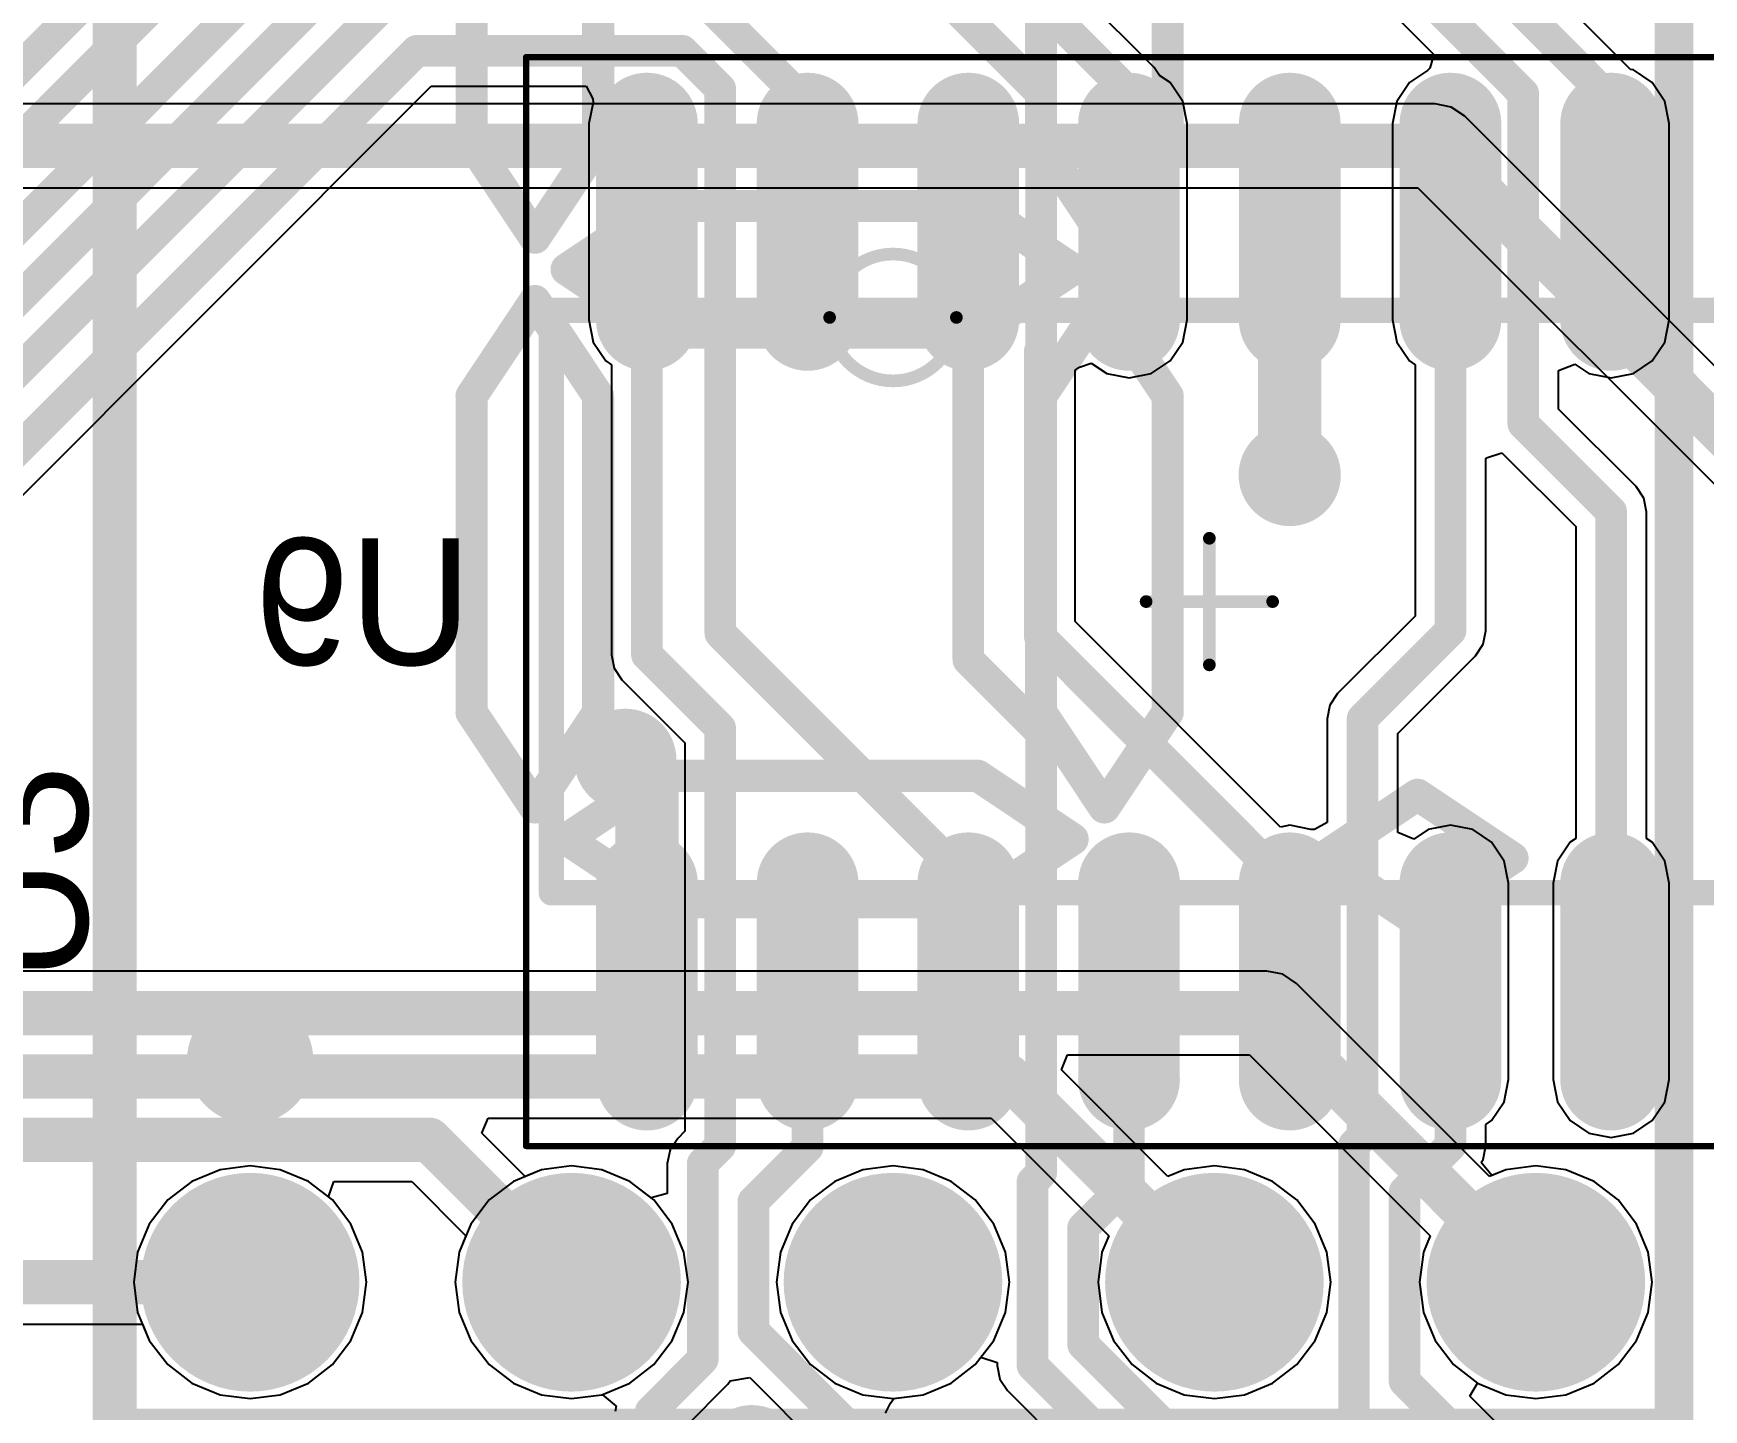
# Model space of a CAD drawing. Header units: millimetres. Extents: x 118 to 288, y 159 to 220.
# Drawn here: x 196.32 to 209.52, y 188.14 to 199.01 of the extents above; entities that cross this region are included whole.
import ezdxf

# ---------------------------------------------------------------- set-up
doc = ezdxf.new("R2010")
doc.units = ezdxf.units.MM
for name, color, linetype in [('BottomLayer', 5, 'Continuous'), ('BottomOverlay', 54, 'Continuous'), ('BottomPaste', 16, 'Continuous'), ('BottomSolder', 6, 'Continuous'), ('InternalPlane1', 76, 'Continuous'), ('InternalPlane2', 16, 'Continuous'), ('Mechanical1', 6, 'Continuous'), ('Mechanical15', 56, 'Continuous'), ('MultiLayer', 9, 'Continuous'), ('PadHoleLayer', 156, 'Continuous'), ('TopLayer', 1, 'Continuous'), ('TopOverlay', 2, 'Continuous'), ('TopSolder', 216, 'Continuous'), ('ViaHoleLayer', 16, 'Continuous')]:
    doc.layers.add(name, color=color, linetype=linetype)

# ---------------------------------------------------------------- blocks, each defined once
blk = doc.blocks.new('SOIC16_B_7')
at = {"layer": 'BottomLayer', "const_width": 0.6}
for points in [[(-2.225, 4.445), (-3.775, 4.445)], [(3.775, 4.445), (2.225, 4.445)], [(-2.225, 3.175), (-3.775, 3.175)], [(3.775, 3.175), (2.225, 3.175)], [(-2.225, 1.905), (-3.775, 1.905)], [(3.775, 1.905), (2.225, 1.905)], [(-2.225, 0.635), (-3.775, 0.635)], [(3.775, 0.635), (2.225, 0.635)], [(-2.225, -0.635), (-3.775, -0.635)], [(3.775, -0.635), (2.225, -0.635)], [(-2.225, -1.905), (-3.775, -1.905)], [(3.775, -1.905), (2.225, -1.905)], [(-2.225, -3.175), (-3.775, -3.175)], [(3.775, -3.175), (2.225, -3.175)], [(-2.225, -4.445), (-3.775, -4.445)], [(3.775, -4.445), (2.225, -4.445)]]:
    blk.add_lwpolyline(points, dxfattribs=at)
at = {"layer": 'BottomLayer', "const_width": 0.3}
for points in [[(-3.925, 4.445, 1), (-3.625, 4.445, 1)], [(-2.375, 4.445, 1), (-2.075, 4.445, 1)], [(2.075, 4.445, 1), (2.375, 4.445, 1)], [(3.625, 4.445, 1), (3.925, 4.445, 1)], [(-3.925, 3.175, 1), (-3.625, 3.175, 1)], [(-2.375, 3.175, 1), (-2.075, 3.175, 1)], [(2.075, 3.175, 1), (2.375, 3.175, 1)], [(3.625, 3.175, 1), (3.925, 3.175, 1)], [(-3.925, 1.905, 1), (-3.625, 1.905, 1)], [(-2.375, 1.905, 1), (-2.075, 1.905, 1)], [(2.075, 1.905, 1), (2.375, 1.905, 1)], [(3.625, 1.905, 1), (3.925, 1.905, 1)], [(-3.925, 0.635, 1), (-3.625, 0.635, 1)], [(-2.375, 0.635, 1), (-2.075, 0.635, 1)], [(2.075, 0.635, 1), (2.375, 0.635, 1)], [(3.625, 0.635, 1), (3.925, 0.635, 1)], [(-3.925, -0.635, 1), (-3.625, -0.635, 1)], [(-2.375, -0.635, 1), (-2.075, -0.635, 1)], [(2.075, -0.635, 1), (2.375, -0.635, 1)], [(3.625, -0.635, 1), (3.925, -0.635, 1)], [(-3.925, -1.905, 1), (-3.625, -1.905, 1)], [(-2.375, -1.905, 1), (-2.075, -1.905, 1)], [(2.075, -1.905, 1), (2.375, -1.905, 1)], [(3.625, -1.905, 1), (3.925, -1.905, 1)], [(-3.925, -3.175, 1), (-3.625, -3.175, 1)], [(-2.375, -3.175, 1), (-2.075, -3.175, 1)], [(2.075, -3.175, 1), (2.375, -3.175, 1)], [(3.625, -3.175, 1), (3.925, -3.175, 1)], [(-3.925, -4.445, 1), (-3.625, -4.445, 1)], [(-2.375, -4.445, 1), (-2.075, -4.445, 1)], [(2.075, -4.445, 1), (2.375, -4.445, 1)], [(3.625, -4.445, 1), (3.925, -4.445, 1)]]:
    blk.add_lwpolyline(points, format="xyb", close=True, dxfattribs=at)
at = {"layer": 'BottomOverlay'}
for p, q in [((-2.3, -5.2), (-2.3, -4.475)), ((-2.3, -4.475), (-1.575, -5.2)), ((-1.575, -5.2), (-2.3, -5.2))]:
    blk.add_line(p, q, dxfattribs=at)
at = {"layer": 'BottomOverlay', "const_width": 0.2}
for points in [[(-2.3, 5.2), (2.3, 5.2)], [(-2.3, 5.2), (-2.3, -5.2)], [(2.3, 5.2), (2.3, -5.2)], [(-2.3, -5.2), (2.3, -5.2)]]:
    blk.add_lwpolyline(points, dxfattribs=at)
at = {"layer": 'BottomOverlay', "const_width": 0.1}
for points in [[(-2.35, 5.2, 1), (-2.25, 5.2, 1)], [(-2.35, 5.2, 1), (-2.25, 5.2, 1)], [(2.25, 5.2, 1), (2.35, 5.2, 1)], [(2.25, 5.2, 1), (2.35, 5.2, 1)], [(-2.35, -5.2, 1), (-2.25, -5.2, 1)], [(-2.35, -5.2, 1), (-2.25, -5.2, 1)], [(2.25, -5.2, 1), (2.35, -5.2, 1)], [(2.25, -5.2, 1), (2.35, -5.2, 1)]]:
    blk.add_lwpolyline(points, format="xyb", close=True, dxfattribs=at)
at = {"layer": 'BottomPaste', "const_width": 0.6}
for points in [[(-2.225, 4.445), (-3.775, 4.445)], [(3.775, 4.445), (2.225, 4.445)], [(-2.225, 3.175), (-3.775, 3.175)], [(3.775, 3.175), (2.225, 3.175)], [(-2.225, 1.905), (-3.775, 1.905)], [(3.775, 1.905), (2.225, 1.905)], [(-2.225, 0.635), (-3.775, 0.635)], [(3.775, 0.635), (2.225, 0.635)], [(-2.225, -0.635), (-3.775, -0.635)], [(3.775, -0.635), (2.225, -0.635)], [(-2.225, -1.905), (-3.775, -1.905)], [(3.775, -1.905), (2.225, -1.905)], [(-2.225, -3.175), (-3.775, -3.175)], [(3.775, -3.175), (2.225, -3.175)], [(-2.225, -4.445), (-3.775, -4.445)], [(3.775, -4.445), (2.225, -4.445)]]:
    blk.add_lwpolyline(points, dxfattribs=at)
at = {"layer": 'BottomPaste', "const_width": 0.3}
for points in [[(-3.925, 4.445, 1), (-3.625, 4.445, 1)], [(-2.375, 4.445, 1), (-2.075, 4.445, 1)], [(2.075, 4.445, 1), (2.375, 4.445, 1)], [(3.625, 4.445, 1), (3.925, 4.445, 1)], [(-3.925, 3.175, 1), (-3.625, 3.175, 1)], [(-2.375, 3.175, 1), (-2.075, 3.175, 1)], [(2.075, 3.175, 1), (2.375, 3.175, 1)], [(3.625, 3.175, 1), (3.925, 3.175, 1)], [(-3.925, 1.905, 1), (-3.625, 1.905, 1)], [(-2.375, 1.905, 1), (-2.075, 1.905, 1)], [(2.075, 1.905, 1), (2.375, 1.905, 1)], [(3.625, 1.905, 1), (3.925, 1.905, 1)], [(-3.925, 0.635, 1), (-3.625, 0.635, 1)], [(-2.375, 0.635, 1), (-2.075, 0.635, 1)], [(2.075, 0.635, 1), (2.375, 0.635, 1)], [(3.625, 0.635, 1), (3.925, 0.635, 1)], [(-3.925, -0.635, 1), (-3.625, -0.635, 1)], [(-2.375, -0.635, 1), (-2.075, -0.635, 1)], [(2.075, -0.635, 1), (2.375, -0.635, 1)], [(3.625, -0.635, 1), (3.925, -0.635, 1)], [(-3.925, -1.905, 1), (-3.625, -1.905, 1)], [(-2.375, -1.905, 1), (-2.075, -1.905, 1)], [(2.075, -1.905, 1), (2.375, -1.905, 1)], [(3.625, -1.905, 1), (3.925, -1.905, 1)], [(-3.925, -3.175, 1), (-3.625, -3.175, 1)], [(-2.375, -3.175, 1), (-2.075, -3.175, 1)], [(2.075, -3.175, 1), (2.375, -3.175, 1)], [(3.625, -3.175, 1), (3.925, -3.175, 1)], [(-3.925, -4.445, 1), (-3.625, -4.445, 1)], [(-2.375, -4.445, 1), (-2.075, -4.445, 1)], [(2.075, -4.445, 1), (2.375, -4.445, 1)], [(3.625, -4.445, 1), (3.925, -4.445, 1)]]:
    blk.add_lwpolyline(points, format="xyb", close=True, dxfattribs=at)
at = {"layer": 'BottomSolder', "const_width": 0.803}
for points in [[(-2.225, 4.445), (-3.775, 4.445)], [(3.775, 4.445), (2.225, 4.445)], [(-2.225, 3.175), (-3.775, 3.175)], [(3.775, 3.175), (2.225, 3.175)], [(-2.225, 1.905), (-3.775, 1.905)], [(3.775, 1.905), (2.225, 1.905)], [(-2.225, 0.635), (-3.775, 0.635)], [(3.775, 0.635), (2.225, 0.635)], [(-2.225, -0.635), (-3.775, -0.635)], [(3.775, -0.635), (2.225, -0.635)], [(-2.225, -1.905), (-3.775, -1.905)], [(3.775, -1.905), (2.225, -1.905)], [(-2.225, -3.175), (-3.775, -3.175)], [(3.775, -3.175), (2.225, -3.175)], [(-2.225, -4.445), (-3.775, -4.445)], [(3.775, -4.445), (2.225, -4.445)]]:
    blk.add_lwpolyline(points, dxfattribs=at)
at = {"layer": 'BottomSolder', "const_width": 0.402}
for points in [[(-3.976, 4.445, 1), (-3.574, 4.445, 1)], [(-2.426, 4.445, 1), (-2.024, 4.445, 1)], [(2.024, 4.445, 1), (2.426, 4.445, 1)], [(3.574, 4.445, 1), (3.976, 4.445, 1)], [(-3.976, 3.175, 1), (-3.574, 3.175, 1)], [(-2.426, 3.175, 1), (-2.024, 3.175, 1)], [(2.024, 3.175, 1), (2.426, 3.175, 1)], [(3.574, 3.175, 1), (3.976, 3.175, 1)], [(-3.976, 1.905, 1), (-3.574, 1.905, 1)], [(-2.426, 1.905, 1), (-2.024, 1.905, 1)], [(2.024, 1.905, 1), (2.426, 1.905, 1)], [(3.574, 1.905, 1), (3.976, 1.905, 1)], [(-3.976, 0.635, 1), (-3.574, 0.635, 1)], [(-2.426, 0.635, 1), (-2.024, 0.635, 1)], [(2.024, 0.635, 1), (2.426, 0.635, 1)], [(3.574, 0.635, 1), (3.976, 0.635, 1)], [(-3.976, -0.635, 1), (-3.574, -0.635, 1)], [(-2.426, -0.635, 1), (-2.024, -0.635, 1)], [(2.024, -0.635, 1), (2.426, -0.635, 1)], [(3.574, -0.635, 1), (3.976, -0.635, 1)], [(-3.976, -1.905, 1), (-3.574, -1.905, 1)], [(-2.426, -1.905, 1), (-2.024, -1.905, 1)], [(2.024, -1.905, 1), (2.426, -1.905, 1)], [(3.574, -1.905, 1), (3.976, -1.905, 1)], [(-3.976, -3.175, 1), (-3.574, -3.175, 1)], [(-2.426, -3.175, 1), (-2.024, -3.175, 1)], [(2.024, -3.175, 1), (2.426, -3.175, 1)], [(3.574, -3.175, 1), (3.976, -3.175, 1)], [(-3.976, -4.445, 1), (-3.574, -4.445, 1)], [(-2.426, -4.445, 1), (-2.024, -4.445, 1)], [(2.024, -4.445, 1), (2.426, -4.445, 1)], [(3.574, -4.445, 1), (3.976, -4.445, 1)]]:
    blk.add_lwpolyline(points, format="xyb", close=True, dxfattribs=at)
at = {"layer": 'Mechanical15'}
for points, const_width in [([(-4.3, 5.4), (4.3, 5.4)], 0.05), ([(-4.3, 5.4), (-4.3, -5.4)], 0.05), ([(4.3, 5.4), (4.3, -5.4)], 0.05), ([(0, 0.5), (0, -0.5)], 0.1), ([(-0.5, 0), (0.5, 0)], 0.1), ([(-4.3, -5.4), (4.3, -5.4)], 0.05)]:
    blk.add_lwpolyline(points, dxfattribs=dict(at, const_width=const_width))
for points, const_width in [([(-4.312, 5.4, 1), (-4.287, 5.4, 1)], 0.025), ([(-4.312, 5.4, 1), (-4.287, 5.4, 1)], 0.025), ([(4.287, 5.4, 1), (4.312, 5.4, 1)], 0.025), ([(4.287, 5.4, 1), (4.312, 5.4, 1)], 0.025), ([(-0.025, 0.5, 1), (0.025, 0.5, 1)], 0.05), ([(-0.525, 0, 1), (-0.475, 0, 1)], 0.05), ([(0.475, 0, 1), (0.525, 0, 1)], 0.05), ([(-0.025, -0.5, 1), (0.025, -0.5, 1)], 0.05), ([(-4.312, -5.4, 1), (-4.287, -5.4, 1)], 0.025), ([(-4.312, -5.4, 1), (-4.287, -5.4, 1)], 0.025), ([(4.287, -5.4, 1), (4.312, -5.4, 1)], 0.025), ([(4.287, -5.4, 1), (4.312, -5.4, 1)], 0.025)]:
    blk.add_lwpolyline(points, format="xyb", close=True, dxfattribs=dict(at, const_width=const_width))
blk = doc.blocks.new('TDSR1350_97')
at = {"layer": 'BottomLayer', "const_width": 0.762}
for points in [[(-5.461, -7.62, 1), (-4.699, -7.62, 1)], [(-2.921, -7.62, 1), (-2.159, -7.62, 1)], [(-0.381, -7.62, 1), (0.381, -7.62, 1)], [(2.159, -7.62, 1), (2.921, -7.62, 1)], [(4.699, -7.62, 1), (5.461, -7.62, 1)]]:
    blk.add_lwpolyline(points, format="xyb", close=True, dxfattribs=at)
at = {"layer": 'BottomSolder', "const_width": 0.864}
for points in [[(-5.512, -7.62, 1), (-4.648, -7.62, 1)], [(-2.972, -7.62, 1), (-2.108, -7.62, 1)], [(-0.432, -7.62, 1), (0.432, -7.62, 1)], [(2.108, -7.62, 1), (2.972, -7.62, 1)], [(4.648, -7.62, 1), (5.512, -7.62, 1)]]:
    blk.add_lwpolyline(points, format="xyb", close=True, dxfattribs=at)
at = {"layer": 'InternalPlane1', "const_width": 0.635}
for points in [[(-5.397, -7.62, 1), (-4.762, -7.62, 1)], [(-2.857, -7.62, 1), (-2.223, -7.62, 1)], [(-0.318, -7.62, 1), (0.318, -7.62, 1)], [(2.223, -7.62, 1), (2.857, -7.62, 1)], [(4.762, -7.62, 1), (5.397, -7.62, 1)]]:
    blk.add_lwpolyline(points, format="xyb", close=True, dxfattribs=at)
at = {"layer": 'InternalPlane2', "const_width": 0.635}
for points in [[(-5.397, -7.62, 1), (-4.762, -7.62, 1)], [(-2.857, -7.62, 1), (-2.223, -7.62, 1)], [(2.223, -7.62, 1), (2.857, -7.62, 1)], [(4.762, -7.62, 1), (5.397, -7.62, 1)]]:
    blk.add_lwpolyline(points, format="xyb", close=True, dxfattribs=at)
at = {"layer": 'MultiLayer', "const_width": 0.762}
for points in [[(-5.461, -7.62, 1), (-4.699, -7.62, 1)], [(-2.921, -7.62, 1), (-2.159, -7.62, 1)], [(-0.381, -7.62, 1), (0.381, -7.62, 1)], [(2.159, -7.62, 1), (2.921, -7.62, 1)], [(4.699, -7.62, 1), (5.461, -7.62, 1)]]:
    blk.add_lwpolyline(points, format="xyb", close=True, dxfattribs=at)
at = {"layer": 'PadHoleLayer', "const_width": 0.381}
for points in [[(-5.27, -7.62, 1), (-4.889, -7.62, 1)], [(-2.731, -7.62, 1), (-2.349, -7.62, 1)], [(-0.191, -7.62, 1), (0.191, -7.62, 1)], [(2.349, -7.62, 1), (2.731, -7.62, 1)], [(4.889, -7.62, 1), (5.27, -7.62, 1)]]:
    blk.add_lwpolyline(points, format="xyb", close=True, dxfattribs=at)
at = {"layer": 'TopLayer', "const_width": 0.762}
for points in [[(-5.461, -7.62, 1), (-4.699, -7.62, 1)], [(-2.921, -7.62, 1), (-2.159, -7.62, 1)], [(-0.381, -7.62, 1), (0.381, -7.62, 1)], [(2.159, -7.62, 1), (2.921, -7.62, 1)], [(4.699, -7.62, 1), (5.461, -7.62, 1)]]:
    blk.add_lwpolyline(points, format="xyb", close=True, dxfattribs=at)
at = {"layer": 'TopOverlay', "const_width": 0.254}
for points in [[(-6.105, -8.745), (-6.105, 8.755)], [(6.145, -8.745), (6.145, 8.755)], [(-3.33, 1.38), (-3.33, 3.88)], [(-2.33, 1.38), (-2.33, 3.88)], [(1.17, 1.38), (1.17, 3.88)], [(2.17, 1.38), (2.17, 3.88)], [(-3.33, 1.38), (-2.83, 0.63)], [(-2.83, 0.63), (-2.33, 1.38)], [(1.17, 1.38), (1.67, 0.63)], [(1.67, 0.63), (2.17, 1.38)], [(-2.58, 0.38), (-1.83, 0.88)], [(-1.83, 0.88), (0.67, 0.88)], [(0.67, 0.88), (1.42, 0.38)], [(-2.58, 0.38), (-1.83, -0.12)], [(0.67, -0.12), (1.42, 0.38)], [(-3.33, -0.62), (-2.83, 0.13)], [(-2.83, 0.13), (-2.33, -0.62)], [(1.17, -0.62), (1.67, 0.13)], [(1.67, 0.13), (2.17, -0.62)], [(-1.83, -0.12), (0.67, -0.12)], [(-3.33, -3.12), (-3.33, -0.62)], [(-2.33, -3.12), (-2.33, -0.62)], [(1.17, -3.12), (1.17, -0.62)], [(2.17, -3.12), (2.17, -0.62)], [(-3.33, -3.12), (-2.83, -3.87)], [(-2.83, -3.87), (-2.33, -3.12)], [(1.17, -3.12), (1.67, -3.87)], [(1.67, -3.87), (2.17, -3.12)], [(-2.58, -4.12), (-1.83, -3.62)], [(-1.83, -3.62), (0.67, -3.62)], [(0.67, -3.62), (1.42, -4.12)], [(3.395, -4.27), (4.145, -3.77)], [(4.145, -3.77), (4.895, -4.27)], [(-2.58, -4.12), (-1.83, -4.62)], [(0.67, -4.62), (1.42, -4.12)], [(3.395, -4.27), (4.145, -4.77)], [(4.145, -4.77), (4.895, -4.27)], [(-1.83, -4.62), (0.67, -4.62)], [(-6.105, -8.745), (6.145, -8.745)]]:
    blk.add_lwpolyline(points, dxfattribs=at)
at = {"layer": 'TopOverlay'}
for points, const_width in [([(-3.394, 1.38, 1), (-3.267, 1.38, 1)], 0.127), ([(-3.394, 1.38, 1), (-3.267, 1.38, 1)], 0.127), ([(-2.394, 1.38, 1), (-2.267, 1.38, 1)], 0.127), ([(-2.394, 1.38, 1), (-2.267, 1.38, 1)], 0.127), ([(1.107, 1.38, 1), (1.234, 1.38, 1)], 0.127), ([(1.107, 1.38, 1), (1.234, 1.38, 1)], 0.127), ([(2.107, 1.38, 1), (2.234, 1.38, 1)], 0.127), ([(2.107, 1.38, 1), (2.234, 1.38, 1)], 0.127), ([(-1.894, 0.88, 1), (-1.767, 0.88, 1)], 0.127), ([(-1.894, 0.88, 1), (-1.767, 0.88, 1)], 0.127), ([(0.607, 0.88, 1), (0.734, 0.88, 1)], 0.127), ([(0.607, 0.88, 1), (0.734, 0.88, 1)], 0.127), ([(-2.893, 0.63, 1), (-2.766, 0.63, 1)], 0.127), ([(-2.893, 0.63, 1), (-2.766, 0.63, 1)], 0.127), ([(1.607, 0.63, 1), (1.734, 0.63, 1)], 0.127), ([(1.607, 0.63, 1), (1.734, 0.63, 1)], 0.127), ([(-2.643, 0.38, 1), (-2.516, 0.38, 1)], 0.127), ([(-2.643, 0.38, 1), (-2.516, 0.38, 1)], 0.127), ([(1.356, 0.38, 1), (1.483, 0.38, 1)], 0.127), ([(1.356, 0.38, 1), (1.483, 0.38, 1)], 0.127), ([(-2.893, 0.13, 1), (-2.766, 0.13, 1)], 0.127), ([(-2.893, 0.13, 1), (-2.766, 0.13, 1)], 0.127), ([(1.607, 0.13, 1), (1.734, 0.13, 1)], 0.127), ([(1.607, 0.13, 1), (1.734, 0.13, 1)], 0.127), ([(-1.894, -0.12, 1), (-1.767, -0.12, 1)], 0.127), ([(-1.894, -0.12, 1), (-1.767, -0.12, 1)], 0.127), ([(0.607, -0.12, 1), (0.734, -0.12, 1)], 0.127), ([(0.607, -0.12, 1), (0.734, -0.12, 1)], 0.127), ([(-3.394, -0.62, 1), (-3.267, -0.62, 1)], 0.127), ([(-3.394, -0.62, 1), (-3.267, -0.62, 1)], 0.127), ([(-2.394, -0.62, 1), (-2.267, -0.62, 1)], 0.127), ([(-2.394, -0.62, 1), (-2.267, -0.62, 1)], 0.127), ([(1.107, -0.62, 1), (1.234, -0.62, 1)], 0.127), ([(1.107, -0.62, 1), (1.234, -0.62, 1)], 0.127), ([(2.107, -0.62, 1), (2.234, -0.62, 1)], 0.127), ([(2.107, -0.62, 1), (2.234, -0.62, 1)], 0.127), ([(-3.394, -3.12, 1), (-3.267, -3.12, 1)], 0.127), ([(-3.394, -3.12, 1), (-3.267, -3.12, 1)], 0.127), ([(-2.394, -3.12, 1), (-2.267, -3.12, 1)], 0.127), ([(-2.394, -3.12, 1), (-2.267, -3.12, 1)], 0.127), ([(1.107, -3.12, 1), (1.234, -3.12, 1)], 0.127), ([(1.107, -3.12, 1), (1.234, -3.12, 1)], 0.127), ([(2.107, -3.12, 1), (2.234, -3.12, 1)], 0.127), ([(2.107, -3.12, 1), (2.234, -3.12, 1)], 0.127), ([(-1.894, -3.62, 1), (-1.767, -3.62, 1)], 0.127), ([(-1.894, -3.62, 1), (-1.767, -3.62, 1)], 0.127), ([(0.607, -3.62, 1), (0.734, -3.62, 1)], 0.127), ([(0.607, -3.62, 1), (0.734, -3.62, 1)], 0.127), ([(4.082, -3.77, 1), (4.209, -3.77, 1)], 0.127), ([(4.082, -3.77, 1), (4.209, -3.77, 1)], 0.127), ([(-2.893, -3.87, 1), (-2.766, -3.87, 1)], 0.127), ([(-2.893, -3.87, 1), (-2.766, -3.87, 1)], 0.127), ([(1.607, -3.87, 1), (1.734, -3.87, 1)], 0.127), ([(1.607, -3.87, 1), (1.734, -3.87, 1)], 0.127), ([(-2.643, -4.12, 1), (-2.516, -4.12, 1)], 0.127), ([(-2.643, -4.12, 1), (-2.516, -4.12, 1)], 0.127), ([(1.356, -4.12, 1), (1.483, -4.12, 1)], 0.127), ([(1.356, -4.12, 1), (1.483, -4.12, 1)], 0.127), ([(3.332, -4.27, 1), (3.459, -4.27, 1)], 0.127), ([(3.332, -4.27, 1), (3.459, -4.27, 1)], 0.127), ([(4.832, -4.27, 1), (4.959, -4.27, 1)], 0.127), ([(4.832, -4.27, 1), (4.959, -4.27, 1)], 0.127), ([(-1.894, -4.62, 1), (-1.767, -4.62, 1)], 0.127), ([(-1.894, -4.62, 1), (-1.767, -4.62, 1)], 0.127), ([(0.607, -4.62, 1), (0.734, -4.62, 1)], 0.127), ([(0.607, -4.62, 1), (0.734, -4.62, 1)], 0.127), ([(4.082, -4.77, 1), (4.209, -4.77, 1)], 0.127), ([(4.082, -4.77, 1), (4.209, -4.77, 1)], 0.127), ([(-4.83, -5.87, 1), (-5.33, -5.87, 1)], 0.5), ([(-5.455, -5.87, 1), (-5.205, -5.87, 1)], 0.25), ([(-4.955, -5.87, 1), (-4.705, -5.87, 1)], 0.25), ([(-6.168, -8.745, 1), (-6.041, -8.745, 1)], 0.127), ([(-6.168, -8.745, 1), (-6.041, -8.745, 1)], 0.127), ([(6.082, -8.745, 1), (6.209, -8.745, 1)], 0.127), ([(6.082, -8.745, 1), (6.209, -8.745, 1)], 0.127)]:
    blk.add_lwpolyline(points, format="xyb", close=True, dxfattribs=dict(at, const_width=const_width))
at = {"layer": 'TopSolder', "const_width": 0.864}
for points in [[(-5.512, -7.62, 1), (-4.648, -7.62, 1)], [(-2.972, -7.62, 1), (-2.108, -7.62, 1)], [(-0.432, -7.62, 1), (0.432, -7.62, 1)], [(2.108, -7.62, 1), (2.972, -7.62, 1)], [(4.648, -7.62, 1), (5.512, -7.62, 1)]]:
    blk.add_lwpolyline(points, format="xyb", close=True, dxfattribs=at)

msp = doc.modelspace()

# ---------------------------------------------------------------- linework, layer by layer
at = {"layer": 'BottomLayer'}
for p, q in [((208.943, 198.728), (206.448, 201.223)), ((205.992, 200.245), (207.39, 198.847)), ((205.178, 198.743), (203.794, 200.127)), ((207.39, 198.847), (207.357, 198.739)), ((205.22, 198.681), (205.178, 198.743)), ((205.304, 198.624), (205.22, 198.681)), ((207.338, 198.719), (207.196, 198.624)), ((207.357, 198.739), (207.338, 198.719)), ((208.966, 198.724), (208.943, 198.728)), ((209.114, 198.624), (208.966, 198.724)), ((188.948, 188.077), (199.466, 198.595)), ((199.466, 198.595), (200.691, 198.595)), ((200.691, 198.595), (200.744, 198.495)), ((205.404, 198.476), (205.304, 198.624)), ((207.196, 198.624), (207.096, 198.476)), ((209.214, 198.476), (209.114, 198.624)), ((200.745, 198.468), (200.711, 198.3)), ((200.744, 198.495), (200.745, 198.468)), ((205.439, 198.3), (205.404, 198.476)), ((207.096, 198.476), (207.061, 198.3)), ((209.249, 198.3), (209.214, 198.476)), ((200.711, 198.3), (200.711, 196.75)), ((205.439, 196.75), (205.439, 198.3)), ((207.061, 198.3), (207.061, 196.75)), ((209.249, 196.75), (209.249, 198.3)), ((200.711, 196.75), (200.746, 196.574)), ((205.404, 196.574), (205.439, 196.75)), ((207.061, 196.75), (207.096, 196.574)), ((209.214, 196.574), (209.249, 196.75)), ((200.746, 196.574), (200.846, 196.426)), ((205.304, 196.426), (205.404, 196.574)), ((207.096, 196.574), (207.196, 196.426)), ((209.114, 196.426), (209.214, 196.574)), ((200.846, 196.426), (200.89, 196.396)), ((200.89, 196.396), (200.89, 194.105)), ((204.589, 196.377), (204.681, 196.408)), ((204.681, 196.408), (204.804, 196.326)), ((205.156, 196.326), (205.304, 196.426)), ((207.196, 196.426), (207.24, 196.396)), ((207.24, 196.396), (207.24, 194.411)), ((208.375, 196.349), (208.502, 196.401)), ((208.502, 196.401), (208.614, 196.326)), ((208.966, 196.326), (209.114, 196.426)), ((204.554, 196.352), (204.589, 196.377)), ((204.554, 194.367), (204.554, 196.352)), ((204.804, 196.326), (204.98, 196.291)), ((204.98, 196.291), (205.156, 196.326)), ((208.375, 196.046), (208.375, 196.349)), ((208.614, 196.326), (208.79, 196.291)), ((208.79, 196.291), (208.966, 196.326)), ((208.988, 195.433), (208.375, 196.046)), ((207.8, 195.655), (207.806, 195.66)), ((207.8, 194.295), (207.8, 195.655)), ((207.806, 195.66), (207.927, 195.701)), ((207.927, 195.701), (208.51, 195.119)), ((209.049, 195.342), (208.988, 195.433)), ((209.07, 195.235), (209.049, 195.342)), ((209.07, 192.654), (209.07, 195.235)), ((208.51, 195.119), (208.51, 192.654)), ((206.177, 192.744), (204.554, 194.367)), ((207.24, 194.411), (206.627, 193.798)), ((207.779, 194.188), (207.8, 194.295)), ((207.718, 194.097), (207.779, 194.188)), ((200.89, 194.105), (200.911, 193.998)), ((207.105, 193.484), (207.718, 194.097)), ((200.911, 193.998), (200.972, 193.907)), ((200.972, 193.907), (201.47, 193.409)), ((206.627, 193.798), (206.566, 193.707)), ((206.566, 193.707), (206.545, 193.6)), ((206.545, 193.6), (206.545, 192.779)), ((201.47, 193.409), (201.47, 190.341)), ((207.105, 192.701), (207.105, 193.484)), ((206.25, 192.759), (206.177, 192.744)), ((206.418, 192.725), (206.25, 192.759)), ((206.445, 192.726), (206.418, 192.725)), ((206.545, 192.779), (206.445, 192.726)), ((207.232, 192.649), (207.105, 192.701)), ((207.344, 192.724), (207.232, 192.649)), ((207.52, 192.759), (207.344, 192.724)), ((207.696, 192.724), (207.52, 192.759)), ((207.844, 192.624), (207.696, 192.724)), ((207.944, 192.476), (207.844, 192.624)), ((208.466, 192.624), (208.366, 192.476)), ((208.51, 192.654), (208.466, 192.624)), ((209.114, 192.624), (209.07, 192.654)), ((209.214, 192.476), (209.114, 192.624)), ((207.979, 192.3), (207.944, 192.476)), ((208.366, 192.476), (208.331, 192.3)), ((209.249, 192.3), (209.214, 192.476)), ((207.979, 190.75), (207.979, 192.3)), ((208.331, 192.3), (208.331, 190.75)), ((209.249, 190.75), (209.249, 192.3)), ((207.944, 190.574), (207.979, 190.75)), ((208.331, 190.75), (208.366, 190.574)), ((209.214, 190.574), (209.249, 190.75)), ((207.844, 190.426), (207.944, 190.574)), ((208.366, 190.574), (208.466, 190.426)), ((209.114, 190.426), (209.214, 190.574)), ((201.47, 190.341), (201.414, 190.285)), ((207.8, 190.396), (207.844, 190.426)), ((207.8, 190.226), (207.8, 190.396)), ((208.466, 190.426), (208.614, 190.326)), ((208.614, 190.326), (208.79, 190.291)), ((208.79, 190.291), (208.966, 190.326)), ((208.966, 190.326), (209.114, 190.426)), ((201.353, 190.194), (201.331, 190.087)), ((201.414, 190.285), (201.353, 190.194)), ((207.779, 190.118), (207.8, 190.226)), ((198.035, 190.069), (197.797, 190.038)), ((198.273, 190.038), (198.035, 190.069)), ((200.575, 190.069), (200.337, 190.038)), ((200.813, 190.038), (200.575, 190.069)), ((201.331, 190.087), (201.331, 189.851)), ((207.764, 190.095), (207.779, 190.118)), ((207.848, 189.993), (207.764, 190.095)), ((208.195, 190.069), (207.957, 190.038)), ((208.433, 190.038), (208.195, 190.069)), ((197.575, 189.946), (197.384, 189.8)), ((197.797, 190.038), (197.575, 189.946)), ((198.495, 189.946), (198.273, 190.038)), ((198.685, 189.8), (198.495, 189.946)), ((200.115, 189.946), (199.924, 189.8)), ((200.337, 190.038), (200.115, 189.946)), ((201.035, 189.946), (200.813, 190.038)), ((201.204, 189.816), (201.035, 189.946)), ((207.957, 190.038), (207.848, 189.993)), ((208.655, 189.946), (208.433, 190.038)), ((208.845, 189.8), (208.655, 189.946)), ((197.384, 189.8), (197.238, 189.609)), ((198.831, 189.609), (198.685, 189.8)), ((199.924, 189.8), (199.778, 189.609)), ((201.331, 189.851), (201.204, 189.816)), ((208.991, 189.609), (208.845, 189.8)), ((197.238, 189.609), (197.146, 189.387)), ((198.923, 189.387), (198.831, 189.609)), ((199.778, 189.609), (199.686, 189.387)), ((209.083, 189.387), (208.991, 189.609)), ((197.146, 189.387), (197.115, 189.149)), ((198.955, 189.149), (198.923, 189.387)), ((199.686, 189.387), (199.655, 189.149)), ((209.115, 189.149), (209.083, 189.387)), ((197.115, 189.149), (197.146, 188.911)), ((198.923, 188.911), (198.955, 189.149)), ((199.655, 189.149), (199.686, 188.911)), ((209.083, 188.911), (209.115, 189.149)), ((197.146, 188.911), (197.238, 188.689)), ((198.831, 188.689), (198.923, 188.911)), ((199.686, 188.911), (199.778, 188.689)), ((208.991, 188.689), (209.083, 188.911)), ((197.238, 188.689), (197.384, 188.499)), ((198.685, 188.499), (198.831, 188.689)), ((199.778, 188.689), (199.924, 188.499)), ((208.845, 188.499), (208.991, 188.689)), ((197.384, 188.499), (197.575, 188.353)), ((198.495, 188.353), (198.685, 188.499)), ((199.924, 188.499), (200.115, 188.353)), ((203.575, 188.353), (203.765, 188.499)), ((203.765, 188.499), (203.81, 188.558)), ((203.81, 188.558), (203.937, 188.515)), ((203.937, 188.515), (203.937, 188.491)), ((203.937, 188.491), (203.959, 188.384)), ((208.655, 188.353), (208.845, 188.499)), ((197.575, 188.353), (197.797, 188.261)), ((198.273, 188.261), (198.495, 188.353)), ((200.115, 188.353), (200.337, 188.261)), ((201.48, 188.013), (201.81, 188.343)), ((201.81, 188.343), (201.828, 188.37)), ((201.828, 188.37), (201.983, 188.396)), ((201.983, 188.396), (203.623, 186.755)), ((203.353, 188.261), (203.575, 188.353)), ((203.959, 188.384), (204.02, 188.293)), ((207.673, 188.248), (207.735, 188.353)), ((207.735, 188.353), (207.957, 188.261)), ((208.433, 188.261), (208.655, 188.353)), ((197.797, 188.261), (198.035, 188.23)), ((198.035, 188.23), (198.273, 188.261)), ((200.337, 188.261), (200.575, 188.23)), ((200.575, 188.23), (200.813, 188.261)), ((200.813, 188.261), (200.817, 188.263)), ((200.817, 188.263), (200.928, 188.171)), ((203.094, 188.193), (203.121, 188.23)), ((203.121, 188.23), (203.353, 188.261)), ((204.02, 188.293), (208.47, 183.843)), ((208.086, 187.835), (207.673, 188.248)), ((207.957, 188.261), (208.195, 188.23)), ((208.195, 188.23), (208.433, 188.261)), ((200.928, 188.171), (200.92, 188.129)), ((203.055, 188.116), (203.094, 188.193))]:
    msp.add_line(p, q, dxfattribs=at)
for points, const_width in [([(193, 195.525), (198.5, 201.025)], 0.25), ([(206.25, 201.025), (208.79, 198.485)], 0.25), ([(192.316, 194.275), (198.566, 200.525)], 0.25), ([(206.108, 200.525), (208.095, 198.538)], 0.25), ([(192.5, 193.775), (198.8, 200.075)], 0.25), ([(203.45, 200.075), (204.98, 198.545)], 0.25), ([(188.491, 189.2), (198.966, 199.675)], 0.25), ([(203.15, 199.675), (204.285, 198.54)], 0.25), ([(188.631, 188.775), (199.131, 199.275)], 0.25), ([(201.616, 199.275), (202.44, 198.451)], 0.25), ([(188.75, 188.275), (199.35, 198.875)], 0.25), ([(199.35, 198.875), (201.45, 198.875)], 0.25), ([(201.45, 198.875), (201.75, 198.575)], 0.25), ([(201.75, 194.275), (201.75, 198.575)], 0.25), ([(204.285, 196.512), (204.285, 198.54)], 0.25), ([(204.98, 197.525), (204.98, 198.545)], 0.25), ([(208.095, 195.93), (208.095, 198.538)], 0.25), ([(202.44, 197.525), (202.44, 198.451)], 0.25), ([(208.79, 197.525), (208.79, 198.485)], 0.25), ([(206.25, 195.525), (206.25, 197.525)], 0.5), ([(201.17, 194.105), (201.17, 197.525)], 0.25), ([(203.71, 194.065), (203.71, 197.525)], 0.25), ([(207.52, 194.295), (207.52, 197.525)], 0.25), ([(204.274, 196.501), (204.285, 196.512)], 0.25), ([(204.274, 194.251), (204.274, 196.501)], 0.25), ([(208.095, 195.93), (208.79, 195.235)], 0.25), ([(208.79, 191.525), (208.79, 195.235)], 0.25), ([(206.825, 193.6), (207.52, 194.295)], 0.25), ([(201.75, 194.275), (203.71, 192.315)], 0.25), ([(204.274, 194.251), (206.25, 192.275)], 0.25), ([(201.17, 194.105), (201.75, 193.525)], 0.25), ([(203.71, 194.065), (204.285, 193.49)], 0.25), ([(201.75, 190.225), (201.75, 193.525)], 0.25), ([(206.825, 190.3), (206.825, 193.6)], 0.25), ([(201, 193.275), (201.17, 193.105)], 0.5), ([(204.285, 190.01), (204.285, 193.49)], 0.25), ([(201.17, 191.525), (201.17, 193.105)], 0.5), ([(203.71, 191.525), (203.71, 192.315)], 0.25), ([(206.25, 191.525), (206.25, 192.275)], 0.25), ([(202.44, 190.215), (202.44, 191.525)], 0.25), ([(204.98, 189.941), (204.98, 191.525)], 0.25), ([(207.52, 190.226), (207.52, 191.525)], 0.25), ([(201.612, 190.087), (201.75, 190.225)], 0.25), ([(202.012, 189.787), (202.44, 190.215)], 0.25), ([(206.758, 190.233), (206.825, 190.3)], 0.25), ([(206.758, 188.017), (206.758, 190.233)], 0.25), ([(207.158, 189.864), (207.52, 190.226)], 0.25), ([(201.612, 188.541), (201.612, 190.087)], 0.25), ([(204.218, 189.943), (204.285, 190.01)], 0.25), ([(204.218, 188.491), (204.218, 189.943)], 0.25), ([(204.618, 189.579), (204.98, 189.941)], 0.25), ([(207.158, 188.367), (207.158, 189.864)], 0.25), ([(202.012, 188.763), (202.012, 189.787)], 0.25), ([(204.618, 188.657), (204.618, 189.579)], 0.25), ([(202.012, 188.763), (203.903, 186.872)], 0.25), ([(204.618, 188.657), (206.75, 186.525)], 0.25), ([(201.2, 188.129), (201.612, 188.541)], 0.25), ([(204.218, 188.491), (208.75, 183.959)], 0.25), ([(207.158, 188.367), (207.97, 187.554)], 0.25), ([(201.2, 186.775), (201.2, 188.129)], 0.25)]:
    msp.add_lwpolyline(points, dxfattribs=dict(at, const_width=const_width))
for points, const_width in [([(199.288, 198.875, 1), (199.413, 198.875, 1)], 0.125), ([(199.288, 198.875, 1), (199.413, 198.875, 1)], 0.125), ([(201.387, 198.875, 1), (201.512, 198.875, 1)], 0.125), ([(201.387, 198.875, 1), (201.512, 198.875, 1)], 0.125), ([(201.688, 198.575, 1), (201.812, 198.575, 1)], 0.125), ([(201.688, 198.575, 1), (201.812, 198.575, 1)], 0.125), ([(204.223, 198.54, 1), (204.348, 198.54, 1)], 0.125), ([(204.223, 198.54, 1), (204.348, 198.54, 1)], 0.125), ([(204.918, 198.545, 1), (205.043, 198.545, 1)], 0.125), ([(204.918, 198.545, 1), (205.043, 198.545, 1)], 0.125), ([(208.033, 198.538, 1), (208.158, 198.538, 1)], 0.125), ([(208.033, 198.538, 1), (208.158, 198.538, 1)], 0.125), ([(202.378, 198.451, 1), (202.503, 198.451, 1)], 0.125), ([(202.378, 198.451, 1), (202.503, 198.451, 1)], 0.125), ([(208.728, 198.485, 1), (208.853, 198.485, 1)], 0.125), ([(208.728, 198.485, 1), (208.853, 198.485, 1)], 0.125), ([(206.125, 197.525, 1), (206.375, 197.525, 1)], 0.25), ([(201.108, 197.525, 1), (201.233, 197.525, 1)], 0.125), ([(202.378, 197.525, 1), (202.503, 197.525, 1)], 0.125), ([(203.648, 197.525, 1), (203.773, 197.525, 1)], 0.125), ([(204.918, 197.525, 1), (205.043, 197.525, 1)], 0.125), ([(207.458, 197.525, 1), (207.583, 197.525, 1)], 0.125), ([(208.728, 197.525, 1), (208.853, 197.525, 1)], 0.125), ([(204.212, 196.501, 1), (204.337, 196.501, 1)], 0.125), ([(204.212, 196.501, 1), (204.337, 196.501, 1)], 0.125), ([(204.223, 196.512, 1), (204.348, 196.512, 1)], 0.125), ([(204.223, 196.512, 1), (204.348, 196.512, 1)], 0.125), ([(208.033, 195.93, 1), (208.158, 195.93, 1)], 0.125), ([(208.033, 195.93, 1), (208.158, 195.93, 1)], 0.125), ([(206.075, 195.525, 1), (206.425, 195.525, 1)], 0.35), ([(206.125, 195.525, 1), (206.375, 195.525, 1)], 0.25), ([(208.728, 195.235, 1), (208.853, 195.235, 1)], 0.125), ([(208.728, 195.235, 1), (208.853, 195.235, 1)], 0.125), ([(207.458, 194.295, 1), (207.583, 194.295, 1)], 0.125), ([(207.458, 194.295, 1), (207.583, 194.295, 1)], 0.125), ([(201.688, 194.275, 1), (201.812, 194.275, 1)], 0.125), ([(201.688, 194.275, 1), (201.812, 194.275, 1)], 0.125), ([(204.212, 194.251, 1), (204.337, 194.251, 1)], 0.125), ([(204.212, 194.251, 1), (204.337, 194.251, 1)], 0.125), ([(201.108, 194.105, 1), (201.233, 194.105, 1)], 0.125), ([(201.108, 194.105, 1), (201.233, 194.105, 1)], 0.125), ([(203.648, 194.065, 1), (203.773, 194.065, 1)], 0.125), ([(203.648, 194.065, 1), (203.773, 194.065, 1)], 0.125), ([(200.825, 193.275, 1), (201.175, 193.275, 1)], 0.35), ([(201.688, 193.525, 1), (201.812, 193.525, 1)], 0.125), ([(201.688, 193.525, 1), (201.812, 193.525, 1)], 0.125), ([(206.763, 193.6, 1), (206.888, 193.6, 1)], 0.125), ([(206.763, 193.6, 1), (206.888, 193.6, 1)], 0.125), ([(200.875, 193.275, 1), (201.125, 193.275, 1)], 0.25), ([(204.223, 193.49, 1), (204.348, 193.49, 1)], 0.125), ([(204.223, 193.49, 1), (204.348, 193.49, 1)], 0.125), ([(201.045, 193.105, 1), (201.295, 193.105, 1)], 0.25), ([(201.045, 193.105, 1), (201.295, 193.105, 1)], 0.25), ([(203.648, 192.315, 1), (203.773, 192.315, 1)], 0.125), ([(203.648, 192.315, 1), (203.773, 192.315, 1)], 0.125), ([(206.188, 192.275, 1), (206.313, 192.275, 1)], 0.125), ([(206.188, 192.275, 1), (206.313, 192.275, 1)], 0.125), ([(201.045, 191.525, 1), (201.295, 191.525, 1)], 0.25), ([(202.378, 191.525, 1), (202.503, 191.525, 1)], 0.125), ([(203.648, 191.525, 1), (203.773, 191.525, 1)], 0.125), ([(204.918, 191.525, 1), (205.043, 191.525, 1)], 0.125), ([(206.188, 191.525, 1), (206.313, 191.525, 1)], 0.125), ([(207.458, 191.525, 1), (207.583, 191.525, 1)], 0.125), ([(208.728, 191.525, 1), (208.853, 191.525, 1)], 0.125), ([(201.688, 190.225, 1), (201.812, 190.225, 1)], 0.125), ([(201.688, 190.225, 1), (201.812, 190.225, 1)], 0.125), ([(202.378, 190.215, 1), (202.503, 190.215, 1)], 0.125), ([(202.378, 190.215, 1), (202.503, 190.215, 1)], 0.125), ([(206.695, 190.233, 1), (206.82, 190.233, 1)], 0.125), ([(206.695, 190.233, 1), (206.82, 190.233, 1)], 0.125), ([(206.763, 190.3, 1), (206.888, 190.3, 1)], 0.125), ([(206.763, 190.3, 1), (206.888, 190.3, 1)], 0.125), ([(207.458, 190.226, 1), (207.583, 190.226, 1)], 0.125), ([(207.458, 190.226, 1), (207.583, 190.226, 1)], 0.125), ([(201.549, 190.087, 1), (201.674, 190.087, 1)], 0.125), ([(201.549, 190.087, 1), (201.674, 190.087, 1)], 0.125), ([(204.155, 189.943, 1), (204.28, 189.943, 1)], 0.125), ([(204.155, 189.943, 1), (204.28, 189.943, 1)], 0.125), ([(204.223, 190.01, 1), (204.348, 190.01, 1)], 0.125), ([(204.223, 190.01, 1), (204.348, 190.01, 1)], 0.125), ([(204.918, 189.941, 1), (205.043, 189.941, 1)], 0.125), ([(204.918, 189.941, 1), (205.043, 189.941, 1)], 0.125), ([(207.095, 189.864, 1), (207.22, 189.864, 1)], 0.125), ([(207.095, 189.864, 1), (207.22, 189.864, 1)], 0.125), ([(201.949, 189.787, 1), (202.074, 189.787, 1)], 0.125), ([(201.949, 189.787, 1), (202.074, 189.787, 1)], 0.125), ([(204.555, 189.579, 1), (204.68, 189.579, 1)], 0.125), ([(204.555, 189.579, 1), (204.68, 189.579, 1)], 0.125), ([(201.949, 188.763, 1), (202.074, 188.763, 1)], 0.125), ([(201.949, 188.763, 1), (202.074, 188.763, 1)], 0.125), ([(204.555, 188.657, 1), (204.68, 188.657, 1)], 0.125), ([(204.555, 188.657, 1), (204.68, 188.657, 1)], 0.125), ([(201.549, 188.541, 1), (201.674, 188.541, 1)], 0.125), ([(201.549, 188.541, 1), (201.674, 188.541, 1)], 0.125), ([(204.155, 188.491, 1), (204.28, 188.491, 1)], 0.125), ([(204.155, 188.491, 1), (204.28, 188.491, 1)], 0.125), ([(207.095, 188.367, 1), (207.22, 188.367, 1)], 0.125), ([(207.095, 188.367, 1), (207.22, 188.367, 1)], 0.125), ([(201.138, 188.129, 1), (201.263, 188.129, 1)], 0.125), ([(201.138, 188.129, 1), (201.263, 188.129, 1)], 0.125)]:
    msp.add_lwpolyline(points, format="xyb", close=True, dxfattribs=dict(at, const_width=const_width))
at = {"layer": 'InternalPlane2', "const_width": 0.404}
for points in [[(206.048, 195.525, 1), (206.452, 195.525, 1)], [(200.798, 193.275, 1), (201.202, 193.275, 1)], [(201.798, 187.775, 1), (202.202, 187.775, 1)]]:
    msp.add_lwpolyline(points, format="xyb", close=True, dxfattribs=at)
at = {"layer": 'Mechanical1', "const_width": 0.25}
for points in [[(196.915, 187.869), (196.915, 205.669)], [(209.315, 187.869), (209.315, 205.669)]]:
    msp.add_lwpolyline(points, dxfattribs=at)
at = {"layer": 'Mechanical1'}
for points, const_width in [([(203.616, 196.769, 1), (202.614, 196.769, 1)], 0.1), ([(202.589, 196.769, 1), (202.639, 196.769, 1)], 0.05), ([(203.591, 196.769, 1), (203.641, 196.769, 1)], 0.05)]:
    msp.add_lwpolyline(points, format="xyb", close=True, dxfattribs=dict(at, const_width=const_width))
at = {"layer": 'MultiLayer', "const_width": 0.35}
for points in [[(206.075, 195.525, 1), (206.425, 195.525, 1)], [(200.825, 193.275, 1), (201.175, 193.275, 1)]]:
    msp.add_lwpolyline(points, format="xyb", close=True, dxfattribs=at)
at = {"layer": 'TopLayer'}
for p, q in [((207.4, 198.456), (195.556, 198.456)), ((207.527, 198.431), (207.4, 198.456)), ((207.634, 198.359), (207.527, 198.431)), ((214.079, 191.914), (207.634, 198.359)), ((195.556, 197.794), (207.263, 197.794)), ((207.263, 197.794), (213.513, 191.543)), ((206.069, 191.606), (195.637, 191.606)), ((206.196, 191.581), (206.069, 191.606)), ((206.304, 191.509), (206.196, 191.581)), ((207.828, 189.985), (206.304, 191.509)), ((204.447, 190.826), (204.495, 190.944)), ((204.495, 190.944), (205.932, 190.944)), ((205.932, 190.944), (207.36, 189.516)), ((205.288, 189.985), (204.447, 190.826)), ((199.867, 190.326), (199.915, 190.444)), ((200.208, 189.985), (199.867, 190.326)), ((199.915, 190.444), (203.892, 190.444)), ((203.892, 190.444), (204.82, 189.516)), ((200.575, 190.069), (200.337, 190.038)), ((200.813, 190.038), (200.575, 190.069)), ((203.115, 190.069), (202.877, 190.038)), ((203.353, 190.038), (203.115, 190.069)), ((205.655, 190.069), (205.417, 190.038)), ((205.893, 190.038), (205.655, 190.069)), ((208.195, 190.069), (207.957, 190.038)), ((208.433, 190.038), (208.195, 190.069)), ((198.655, 189.823), (198.695, 189.944)), ((198.695, 189.944), (199.312, 189.944)), ((199.312, 189.944), (199.74, 189.516)), ((200.337, 190.038), (200.208, 189.985)), ((201.035, 189.946), (200.813, 190.038)), ((201.225, 189.8), (201.035, 189.946)), ((202.655, 189.946), (202.464, 189.8)), ((202.877, 190.038), (202.655, 189.946)), ((203.575, 189.946), (203.353, 190.038)), ((203.765, 189.8), (203.575, 189.946)), ((205.417, 190.038), (205.288, 189.985)), ((206.115, 189.946), (205.893, 190.038)), ((206.305, 189.8), (206.115, 189.946)), ((207.957, 190.038), (207.828, 189.985)), ((208.655, 189.946), (208.433, 190.038)), ((208.845, 189.8), (208.655, 189.946)), ((198.685, 189.8), (198.655, 189.823)), ((198.831, 189.609), (198.685, 189.8)), ((201.371, 189.609), (201.225, 189.8)), ((202.464, 189.8), (202.318, 189.609)), ((203.911, 189.609), (203.765, 189.8)), ((206.451, 189.609), (206.305, 189.8)), ((208.991, 189.609), (208.845, 189.8)), ((198.923, 189.387), (198.831, 189.609)), ((201.463, 189.387), (201.371, 189.609)), ((202.318, 189.609), (202.226, 189.387)), ((204.003, 189.387), (203.911, 189.609)), ((206.543, 189.387), (206.451, 189.609)), ((209.083, 189.387), (208.991, 189.609)), ((199.74, 189.516), (199.686, 189.387)), ((204.82, 189.516), (204.766, 189.387)), ((207.36, 189.516), (207.306, 189.387)), ((198.955, 189.149), (198.923, 189.387)), ((199.686, 189.387), (199.655, 189.149)), ((201.495, 189.149), (201.463, 189.387)), ((202.226, 189.387), (202.195, 189.149)), ((204.035, 189.149), (204.003, 189.387)), ((204.766, 189.387), (204.735, 189.149)), ((206.575, 189.149), (206.543, 189.387)), ((207.306, 189.387), (207.275, 189.149)), ((209.115, 189.149), (209.083, 189.387)), ((198.923, 188.911), (198.955, 189.149)), ((199.655, 189.149), (199.686, 188.911)), ((201.463, 188.911), (201.495, 189.149)), ((202.195, 189.149), (202.226, 188.911)), ((204.003, 188.911), (204.035, 189.149)), ((204.735, 189.149), (204.766, 188.911)), ((206.543, 188.911), (206.575, 189.149)), ((207.275, 189.149), (207.306, 188.911)), ((209.083, 188.911), (209.115, 189.149)), ((198.831, 188.689), (198.923, 188.911)), ((199.686, 188.911), (199.778, 188.689)), ((201.371, 188.689), (201.463, 188.911)), ((202.226, 188.911), (202.318, 188.689)), ((203.911, 188.689), (204.003, 188.911)), ((204.766, 188.911), (204.858, 188.689)), ((206.451, 188.689), (206.543, 188.911)), ((207.306, 188.911), (207.398, 188.689)), ((208.991, 188.689), (209.083, 188.911)), ((194.376, 188.818), (197.185, 188.818)), ((197.185, 188.818), (197.238, 188.689)), ((197.238, 188.689), (197.384, 188.499)), ((198.685, 188.499), (198.831, 188.689)), ((199.778, 188.689), (199.924, 188.499)), ((201.225, 188.499), (201.371, 188.689)), ((202.318, 188.689), (202.464, 188.499)), ((203.765, 188.499), (203.911, 188.689)), ((204.858, 188.689), (205.004, 188.499)), ((206.305, 188.499), (206.451, 188.689)), ((207.398, 188.689), (207.544, 188.499)), ((208.845, 188.499), (208.991, 188.689)), ((197.384, 188.499), (197.575, 188.353)), ((198.495, 188.353), (198.685, 188.499)), ((199.924, 188.499), (200.115, 188.353)), ((201.035, 188.353), (201.225, 188.499)), ((202.464, 188.499), (202.655, 188.353)), ((203.575, 188.353), (203.765, 188.499)), ((205.004, 188.499), (205.195, 188.353)), ((206.115, 188.353), (206.305, 188.499)), ((207.544, 188.499), (207.735, 188.353)), ((208.655, 188.353), (208.845, 188.499)), ((197.575, 188.353), (197.797, 188.261)), ((198.273, 188.261), (198.495, 188.353)), ((200.115, 188.353), (200.337, 188.261)), ((200.813, 188.261), (201.035, 188.353)), ((202.655, 188.353), (202.877, 188.261)), ((203.353, 188.261), (203.575, 188.353)), ((205.195, 188.353), (205.417, 188.261)), ((205.893, 188.261), (206.115, 188.353)), ((207.735, 188.353), (207.957, 188.261)), ((208.433, 188.261), (208.655, 188.353)), ((197.797, 188.261), (198.035, 188.23)), ((198.035, 188.23), (198.273, 188.261)), ((200.337, 188.261), (200.575, 188.23)), ((200.575, 188.23), (200.813, 188.261)), ((202.877, 188.261), (203.115, 188.23)), ((203.115, 188.23), (203.353, 188.261)), ((205.417, 188.261), (205.655, 188.23)), ((205.655, 188.23), (205.893, 188.261)), ((207.957, 188.261), (208.195, 188.23)), ((208.195, 188.23), (208.433, 188.261))]:
    msp.add_line(p, q, dxfattribs=at)
at = {"layer": 'TopLayer', "const_width": 0.35}
for points in [[(195.225, 198.125), (207.4, 198.125)], [(207.4, 198.125), (213.845, 191.68)], [(195.5, 191.275), (206.069, 191.275)], [(206.069, 191.275), (208.195, 189.149)], [(195.207, 190.775), (204.029, 190.775)], [(204.029, 190.775), (205.655, 189.149)], [(195, 190.275), (199.449, 190.275)], [(199.449, 190.275), (200.575, 189.149)], [(194.376, 189.149), (198.035, 189.149)]]:
    msp.add_lwpolyline(points, dxfattribs=at)
at = {"layer": 'TopLayer'}
for points, const_width in [([(207.312, 198.125, 1), (207.487, 198.125, 1)], 0.175), ([(207.312, 198.125, 1), (207.487, 198.125, 1)], 0.175), ([(206.075, 195.525, 1), (206.425, 195.525, 1)], 0.35), ([(200.825, 193.275, 1), (201.175, 193.275, 1)], 0.35), ([(205.982, 191.275, 1), (206.157, 191.275, 1)], 0.175), ([(205.982, 191.275, 1), (206.157, 191.275, 1)], 0.175), ([(203.942, 190.775, 1), (204.117, 190.775, 1)], 0.175), ([(203.942, 190.775, 1), (204.117, 190.775, 1)], 0.175), ([(199.362, 190.275, 1), (199.537, 190.275, 1)], 0.175), ([(199.362, 190.275, 1), (199.537, 190.275, 1)], 0.175), ([(197.947, 189.149, 1), (198.122, 189.149, 1)], 0.175), ([(200.487, 189.149, 1), (200.662, 189.149, 1)], 0.175), ([(205.567, 189.149, 1), (205.742, 189.149, 1)], 0.175), ([(208.107, 189.149, 1), (208.282, 189.149, 1)], 0.175)]:
    msp.add_lwpolyline(points, format="xyb", close=True, dxfattribs=dict(at, const_width=const_width))
at = {"layer": 'ViaHoleLayer', "const_width": 0.15}
for points in [[(206.175, 195.525, 1), (206.325, 195.525, 1)], [(200.925, 193.275, 1), (201.075, 193.275, 1)]]:
    msp.add_lwpolyline(points, format="xyb", close=True, dxfattribs=at)

# ---------------------------------------------------------------- block references
msp.add_blockref('TDSR1350_97', (203.115, 196.769))
at = {"rotation": 90}
msp.add_blockref('SOIC16_B_7', (205.615, 194.525), dxfattribs=at)

# ---------------------------------------------------------------- texts
at = {"layer": 'BottomOverlay', "text_generation_flag": 2}
msp.add_text('U9', height=1, dxfattribs=at).set_placement((199.785, 194.025))
at = {"layer": 'TopOverlay'}
msp.add_text('U3', height=1, rotation=90, dxfattribs=at).set_placement((196.75, 191.525))

doc.saveas('drawing.dxf')
